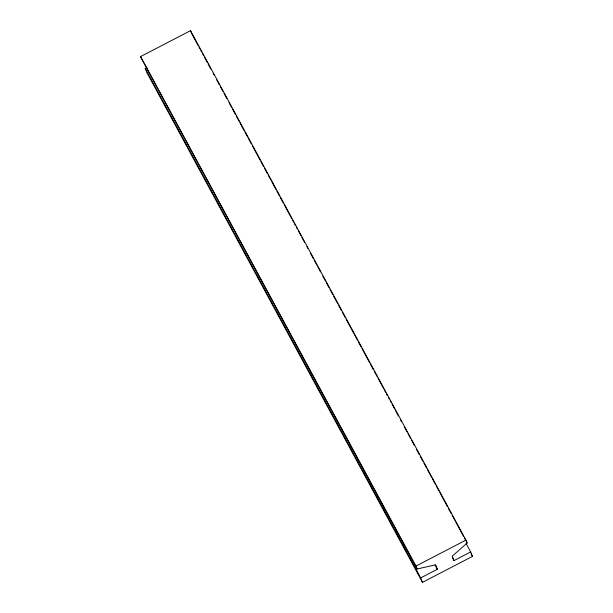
<?xml version="1.0" encoding="UTF-8"?>
<svg xmlns="http://www.w3.org/2000/svg" width="613" height="613" viewBox="0 0 613 613"><rect width="100%" height="100%" fill="white"/><g stroke="black" fill="none" stroke-linecap="round" stroke-linejoin="round"><path stroke-width="0.92" d="M470.692 551.945L472.47 556.397L422.487 582.35L420.71 577.898L437.368 569.247L435.59 564.803L417.147 569.002L140.53 56.603L190.513 30.65L465.949 540.099L467.129 543.049L452.248 556.152L454.026 560.596L470.692 551.945L466.141 543.532M422.487 582.35L147.051 72.901L145.266 68.449L146.936 67.583M417.147 569.002L415.974 566.052L465.949 540.099M191.693 33.6L198.06 45.385M198.972 47.071L199.884 48.756M200.796 50.435L201.708 52.12M202.619 53.806L203.524 55.492M204.436 57.178L207.171 62.227M208.083 63.913L210.811 68.963M213.086 73.177L213.998 74.855M216.726 79.912L219.462 84.962M220.374 86.648L223.101 91.697M224.013 93.383L226.749 98.432M229.024 102.647L231.752 107.696M232.664 109.382L235.392 114.432M236.304 116.118L239.039 121.175M239.951 122.853L244.043 130.431M244.955 132.117L247.69 137.174M248.602 138.852L251.33 143.909M252.242 145.595L259.981 159.909M260.893 161.594L263.621 166.644M264.532 168.33L267.268 173.379M268.172 175.065L270.908 180.115M271.82 181.8L275.911 189.379M276.823 191.064L279.559 196.114M280.47 197.8L283.198 202.849M284.11 204.535L291.849 218.849M292.761 220.534L293.673 222.22M294.585 223.906L295.489 225.592M296.401 227.27L297.313 228.956M298.224 230.641L300.952 235.691M301.864 237.377L304.6 242.426M306.875 246.641L307.787 248.326M310.515 253.376L313.251 258.425M314.155 260.111L316.89 265.168M317.802 266.847L320.53 271.904M322.806 276.111L325.541 281.168M326.453 282.846L329.181 287.903M330.093 289.589L332.821 294.638M333.733 296.324L337.832 303.902M338.744 305.588L341.472 310.638M342.383 312.324L345.119 317.373M346.031 319.059L353.77 333.372M354.674 335.058L357.41 340.108M358.321 341.793L361.049 346.843M361.961 348.529L369.7 362.842M370.612 364.528L373.34 369.585M374.252 371.263L376.987 376.321M377.899 378.006L383.815 388.949M384.726 390.634L385.638 392.32M386.55 394.006L387.454 395.684M388.366 397.37L389.278 399.055M390.19 400.741L391.102 402.419M392.014 404.105L394.741 409.162M395.653 410.84L398.381 415.898M400.657 420.104L401.569 421.79M404.304 426.84L407.032 431.897M407.944 433.583L410.679 438.632M411.584 440.318L414.319 445.367M416.595 449.582L419.323 454.631M420.234 456.317L422.97 461.367M423.882 463.053L426.61 468.102M427.522 469.788L431.621 477.366M432.533 479.052L435.261 484.101M436.172 485.787L438.9 490.837M439.812 492.523L447.551 506.836M448.463 508.522L451.199 513.579M452.103 515.257L454.838 520.314M455.75 522L463.489 536.314M464.401 537.999L467.129 543.049M471.106 553.876L472.47 556.397M452.662 558.075L454.026 560.596M435.092 565.04L437.368 569.247M140.53 56.603L415.974 566.052M145.266 68.449L420.71 577.898M190.513 30.65L191.394 32.857"/></g></svg>
